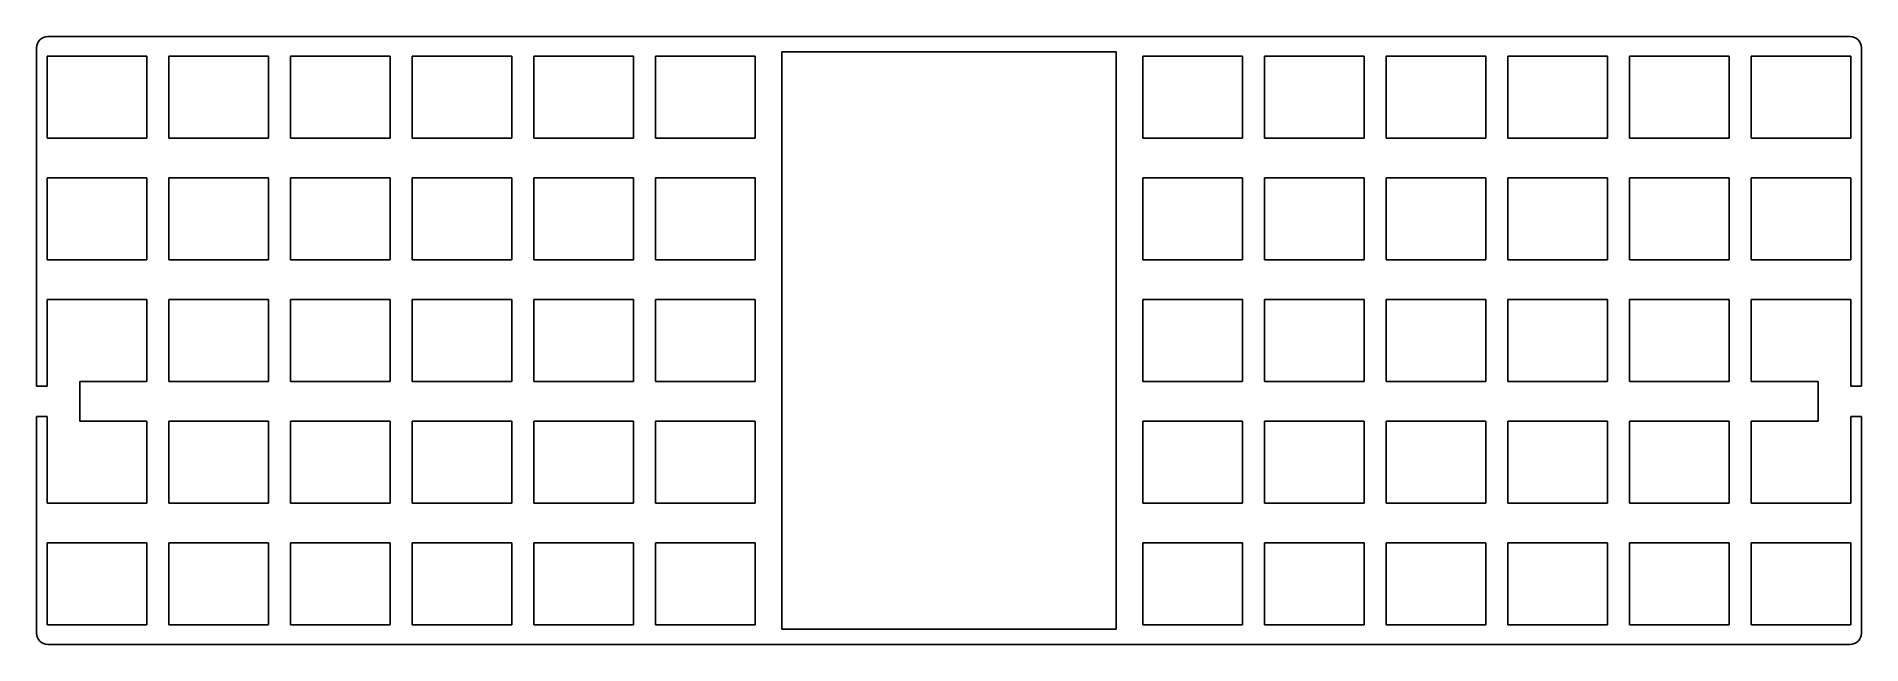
# Model space of a CAD drawing. Extents: x -11 to 275, y -135 to -40.
import ezdxf

# ---------------------------------------------------------------- set-up
doc = ezdxf.new("R2010")
doc.units = 0
doc.layers.add('BLACK', color=7, linetype='CONTINUOUS')

msp = doc.modelspace()

# ---------------------------------------------------------------- linework, layer by layer
at = {"layer": 'BLACK', "linetype": 'CONTINUOUS'}
for p, q in [((273.249, -39.7669), (-8.92987, -39.7669)), ((-10.7158, -41.5529), (-10.7158, -94.5357)), ((158.354, -42.1483), (105.966, -42.1481)), ((105.966, -42.1481), (105.966, -132.636)), ((158.354, -42.1483), (158.354, -132.636)), ((275.035, -41.5529), (275.035, -94.5357)), ((-9.04952, -55.7215), (-9.04952, -42.8627)), ((-9.04952, -42.8627), (6.54774, -42.8627)), ((6.54774, -42.8627), (6.54774, -55.7215)), ((10.0006, -55.7215), (10.0006, -42.8627)), ((10.0006, -42.8627), (25.5978, -42.8627)), ((25.5978, -42.8627), (25.5978, -55.7215)), ((29.0506, -55.7215), (29.0506, -42.8627)), ((29.0506, -42.8627), (44.6479, -42.8627)), ((44.6479, -42.8627), (44.6479, -55.7215)), ((48.1007, -55.7215), (48.1007, -42.8627)), ((48.1007, -42.8627), (63.698, -42.8627)), ((63.698, -42.8627), (63.698, -55.7215)), ((67.1508, -55.7215), (67.1508, -42.8627)), ((67.1508, -42.8627), (82.7481, -42.8627)), ((82.7481, -42.8627), (82.7481, -55.7215)), ((86.2009, -42.8627), (101.798, -42.8627)), ((86.2009, -55.7215), (86.2009, -42.8627)), ((101.798, -42.8627), (101.798, -55.7215)), ((162.521, -55.7215), (162.521, -42.8627)), ((162.521, -42.8627), (178.118, -42.8627)), ((178.118, -42.8627), (178.118, -55.7215)), ((181.571, -55.7215), (181.571, -42.8627)), ((181.571, -42.8627), (197.168, -42.8627)), ((197.168, -42.8627), (197.168, -55.7215)), ((200.621, -55.7215), (200.621, -42.8627)), ((200.621, -42.8627), (216.218, -42.8627)), ((216.218, -42.8627), (216.218, -55.7215)), ((219.671, -55.7215), (219.671, -42.8627)), ((219.671, -42.8627), (235.268, -42.8627)), ((235.268, -42.8627), (235.268, -55.7215)), ((238.721, -55.7215), (238.721, -42.8627)), ((238.721, -42.8627), (254.319, -42.8627)), ((254.319, -42.8627), (254.319, -55.7215)), ((257.771, -42.8627), (273.369, -42.8627)), ((257.771, -55.7215), (257.771, -42.8627)), ((273.369, -42.8627), (273.369, -55.7215)), ((6.54774, -55.7215), (-9.04952, -55.7215)), ((25.5978, -55.7215), (10.0006, -55.7215)), ((44.6479, -55.7215), (29.0506, -55.7215)), ((63.698, -55.7215), (48.1007, -55.7215)), ((82.7481, -55.7215), (67.1508, -55.7215)), ((101.798, -55.7215), (86.2009, -55.7215)), ((178.118, -55.7215), (162.521, -55.7215)), ((197.168, -55.7215), (181.571, -55.7215)), ((216.218, -55.7215), (200.621, -55.7215)), ((235.268, -55.7215), (219.671, -55.7215)), ((254.319, -55.7215), (238.721, -55.7215)), ((273.369, -55.7215), (257.771, -55.7215)), ((-9.04952, -61.9128), (6.54774, -61.9128)), ((-9.04952, -74.7716), (-9.04952, -61.9128)), ((6.54774, -61.9128), (6.54774, -74.7716)), ((10.0006, -74.7716), (10.0006, -61.9128)), ((10.0006, -61.9128), (25.5978, -61.9128)), ((25.5978, -61.9128), (25.5978, -74.7716)), ((29.0506, -61.9128), (44.6479, -61.9128)), ((29.0506, -74.7716), (29.0506, -61.9128)), ((44.6479, -61.9128), (44.6479, -74.7716)), ((48.1007, -74.7716), (48.1007, -61.9128)), ((48.1007, -61.9128), (63.698, -61.9128)), ((63.698, -61.9128), (63.698, -74.7716)), ((67.1508, -61.9128), (82.7481, -61.9128)), ((67.1508, -74.7716), (67.1508, -61.9128)), ((82.7481, -61.9128), (82.7481, -74.7716)), ((86.2009, -74.7716), (86.2009, -61.9128)), ((86.2009, -61.9128), (101.798, -61.9128)), ((101.798, -61.9128), (101.798, -74.7716)), ((162.521, -74.7716), (162.521, -61.9128)), ((162.521, -61.9128), (178.118, -61.9128)), ((178.118, -61.9128), (178.118, -74.7716)), ((181.571, -61.9128), (197.168, -61.9128)), ((181.571, -74.7716), (181.571, -61.9128)), ((197.168, -61.9128), (197.168, -74.7716)), ((200.621, -61.9128), (216.218, -61.9128)), ((200.621, -74.7716), (200.621, -61.9128)), ((216.218, -61.9128), (216.218, -74.7716)), ((219.671, -74.7716), (219.671, -61.9128)), ((219.671, -61.9128), (235.268, -61.9128)), ((235.268, -61.9128), (235.268, -74.7716)), ((238.721, -74.7716), (238.721, -61.9128)), ((238.721, -61.9128), (254.319, -61.9128)), ((254.319, -61.9128), (254.319, -74.7716)), ((257.771, -74.7716), (257.771, -61.9128)), ((257.771, -61.9128), (273.369, -61.9128)), ((273.369, -61.9128), (273.369, -74.7716)), ((6.54774, -74.7716), (-9.04952, -74.7716)), ((25.5978, -74.7716), (10.0006, -74.7716)), ((44.6479, -74.7716), (29.0506, -74.7716)), ((63.698, -74.7716), (48.1007, -74.7716)), ((82.7481, -74.7716), (67.1508, -74.7716)), ((101.798, -74.7716), (86.2009, -74.7716)), ((178.118, -74.7716), (162.521, -74.7716)), ((197.168, -74.7716), (181.571, -74.7716)), ((216.218, -74.7716), (200.621, -74.7716)), ((235.268, -74.7716), (219.671, -74.7716)), ((254.319, -74.7716), (238.721, -74.7716)), ((273.369, -74.7716), (257.771, -74.7716)), ((-9.04952, -80.9628), (6.54774, -80.9628)), ((-9.04952, -94.5357), (-9.04952, -80.9628)), ((6.54774, -80.9628), (6.54774, -93.8216)), ((10.0006, -80.9628), (25.5978, -80.9628)), ((10.0006, -93.8216), (10.0006, -80.9628)), ((25.5978, -80.9628), (25.5978, -93.8216)), ((29.0506, -80.9628), (44.6479, -80.9628)), ((29.0506, -93.8216), (29.0506, -80.9628)), ((44.6479, -80.9628), (44.6479, -93.8216)), ((48.1007, -93.8216), (48.1007, -80.9628)), ((48.1007, -80.9628), (63.698, -80.9628)), ((63.698, -80.9628), (63.698, -93.8216)), ((67.1508, -80.9628), (82.7481, -80.9628)), ((67.1508, -93.8216), (67.1508, -80.9628)), ((82.7481, -80.9628), (82.7481, -93.8216)), ((86.2009, -93.8216), (86.2009, -80.9628)), ((86.2009, -80.9628), (101.798, -80.9628)), ((101.798, -80.9628), (101.798, -93.8216)), ((162.521, -93.8216), (162.521, -80.9628)), ((162.521, -80.9628), (178.118, -80.9628)), ((178.118, -80.9628), (178.118, -93.8216)), ((181.571, -80.9628), (197.168, -80.9628)), ((181.571, -93.8216), (181.571, -80.9628)), ((197.168, -80.9628), (197.168, -93.8216)), ((200.621, -93.8216), (200.621, -80.9628)), ((200.621, -80.9628), (216.218, -80.9628)), ((216.218, -80.9628), (216.218, -93.8216)), ((219.671, -80.9628), (235.268, -80.9628)), ((219.671, -93.8216), (219.671, -80.9628)), ((235.268, -80.9628), (235.268, -93.8216)), ((238.721, -93.8216), (238.721, -80.9628)), ((238.721, -80.9628), (254.319, -80.9628)), ((254.319, -80.9628), (254.319, -93.8216)), ((257.771, -93.8216), (257.771, -80.9628)), ((257.771, -80.9628), (273.369, -80.9628)), ((273.369, -80.9628), (273.369, -94.5357)), ((6.54774, -93.8216), (-3.92981, -93.8216)), ((-3.92981, -100.013), (-3.92981, -93.8216)), ((25.5978, -93.8216), (10.0006, -93.8216)), ((44.6479, -93.8216), (29.0506, -93.8216)), ((63.698, -93.8216), (48.1007, -93.8216)), ((82.7481, -93.8216), (67.1508, -93.8216)), ((101.798, -93.8216), (86.2009, -93.8216)), ((178.118, -93.8216), (162.521, -93.8216)), ((197.168, -93.8216), (181.571, -93.8216)), ((216.218, -93.8216), (200.621, -93.8216)), ((235.268, -93.8216), (219.671, -93.8216)), ((254.319, -93.8216), (238.721, -93.8216)), ((268.249, -93.8216), (257.771, -93.8216)), ((268.249, -93.8216), (268.249, -100.013)), ((-10.7157, -94.5357), (-9.04952, -94.5357)), ((273.369, -94.5357), (275.035, -94.5357)), ((-10.7158, -99.2982), (-10.7158, -133.231)), ((-10.7157, -99.2982), (-9.04952, -99.2982)), ((-9.04952, -112.872), (-9.04952, -99.2982)), ((273.369, -99.2982), (275.035, -99.2982)), ((273.369, -99.2982), (273.369, -112.872)), ((275.035, -99.2982), (275.035, -133.231)), ((-3.92981, -100.013), (6.54774, -100.013)), ((6.54774, -100.013), (6.54774, -112.872)), ((10.0006, -100.013), (25.5978, -100.013)), ((10.0006, -112.872), (10.0006, -100.013)), ((25.5978, -100.013), (25.5978, -112.872)), ((29.0506, -112.872), (29.0506, -100.013)), ((29.0506, -100.013), (44.6479, -100.013)), ((44.6479, -100.013), (44.6479, -112.872)), ((48.1007, -100.013), (63.698, -100.013)), ((48.1007, -112.872), (48.1007, -100.013)), ((63.698, -100.013), (63.698, -112.872)), ((67.1508, -100.013), (82.7481, -100.013)), ((67.1508, -112.872), (67.1508, -100.013)), ((82.7481, -100.013), (82.7481, -112.872)), ((86.2009, -100.013), (101.798, -100.013)), ((86.2009, -112.872), (86.2009, -100.013)), ((101.798, -100.013), (101.798, -112.872)), ((162.521, -112.872), (162.521, -100.013)), ((162.521, -100.013), (178.118, -100.013)), ((178.118, -100.013), (178.118, -112.872)), ((181.571, -100.013), (197.168, -100.013)), ((181.571, -112.872), (181.571, -100.013)), ((197.168, -100.013), (197.168, -112.872)), ((200.621, -100.013), (216.218, -100.013)), ((200.621, -112.872), (200.621, -100.013)), ((216.218, -100.013), (216.218, -112.872)), ((219.671, -100.013), (235.268, -100.013)), ((219.671, -112.872), (219.671, -100.013)), ((235.268, -100.013), (235.268, -112.872)), ((238.721, -112.872), (238.721, -100.013)), ((238.721, -100.013), (254.319, -100.013)), ((254.319, -100.013), (254.319, -112.872)), ((257.771, -112.872), (257.771, -100.013)), ((257.771, -100.013), (268.249, -100.013)), ((6.54774, -112.872), (-9.04952, -112.872)), ((25.5978, -112.872), (10.0006, -112.872)), ((44.6479, -112.872), (29.0506, -112.872)), ((63.698, -112.872), (48.1007, -112.872)), ((82.7481, -112.872), (67.1508, -112.872)), ((101.798, -112.872), (86.2009, -112.872)), ((178.118, -112.872), (162.521, -112.872)), ((197.168, -112.872), (181.571, -112.872)), ((216.218, -112.872), (200.621, -112.872)), ((235.268, -112.872), (219.671, -112.872)), ((254.319, -112.872), (238.721, -112.872)), ((273.369, -112.872), (257.771, -112.872)), ((-9.04952, -131.922), (-9.04952, -119.063)), ((-9.04952, -119.063), (6.54774, -119.063)), ((6.54774, -119.063), (6.54774, -131.922)), ((10.0006, -119.063), (25.5978, -119.063)), ((10.0006, -131.922), (10.0006, -119.063)), ((25.5978, -119.063), (25.5978, -131.922)), ((29.0506, -119.063), (44.6479, -119.063)), ((29.0506, -131.922), (29.0506, -119.063)), ((44.6479, -119.063), (44.6479, -131.922)), ((48.1007, -119.063), (63.698, -119.063)), ((48.1007, -131.922), (48.1007, -119.063)), ((63.698, -119.063), (63.698, -131.922)), ((67.1508, -131.922), (67.1508, -119.063)), ((67.1508, -119.063), (82.7481, -119.063)), ((82.7481, -119.063), (82.7481, -131.922)), ((86.2009, -119.063), (101.798, -119.063)), ((86.2009, -131.922), (86.2009, -119.063)), ((101.798, -119.063), (101.798, -131.922)), ((162.521, -131.922), (162.521, -119.063)), ((162.521, -119.063), (178.118, -119.063)), ((178.118, -119.063), (178.118, -131.922)), ((181.571, -131.922), (181.571, -119.063)), ((181.571, -119.063), (197.168, -119.063)), ((197.168, -119.063), (197.168, -131.922)), ((200.621, -131.922), (200.621, -119.063)), ((200.621, -119.063), (216.218, -119.063)), ((216.218, -119.063), (216.218, -131.922)), ((219.671, -119.063), (235.268, -119.063)), ((219.671, -131.922), (219.671, -119.063)), ((235.268, -119.063), (235.268, -131.922)), ((238.721, -131.922), (238.721, -119.063)), ((238.721, -119.063), (254.319, -119.063)), ((254.319, -119.063), (254.319, -131.922)), ((257.771, -119.063), (273.369, -119.063)), ((257.771, -131.922), (257.771, -119.063)), ((273.369, -119.063), (273.369, -131.922)), ((6.54774, -131.922), (-9.04952, -131.922)), ((25.5978, -131.922), (10.0006, -131.922)), ((44.6479, -131.922), (29.0506, -131.922)), ((63.698, -131.922), (48.1007, -131.922)), ((82.7481, -131.922), (67.1508, -131.922)), ((101.798, -131.922), (86.2009, -131.922)), ((105.966, -132.636), (158.354, -132.636)), ((178.118, -131.922), (162.521, -131.922)), ((197.168, -131.922), (181.571, -131.922)), ((216.218, -131.922), (200.621, -131.922)), ((235.268, -131.922), (219.671, -131.922)), ((254.319, -131.922), (238.721, -131.922)), ((273.369, -131.922), (257.771, -131.922)), ((-8.92987, -135.017), (273.249, -135.017))]:
    msp.add_line(p, q, dxfattribs=at)
at = {"layer": 'BLACK'}
for centre, radius, start, end in [((-8.92987, -41.5529), 1.78594, -270, -180), ((273.249, -41.5529), 1.78598, 0.0014116, 89.9994), ((-8.92987, -133.231), 1.78594, -180, -90), ((273.249, -133.231), 1.78596, -89.9994, 0.0013474)]:
    msp.add_arc(centre, radius, start, end, dxfattribs=at)

doc.saveas('drawing.dxf')
